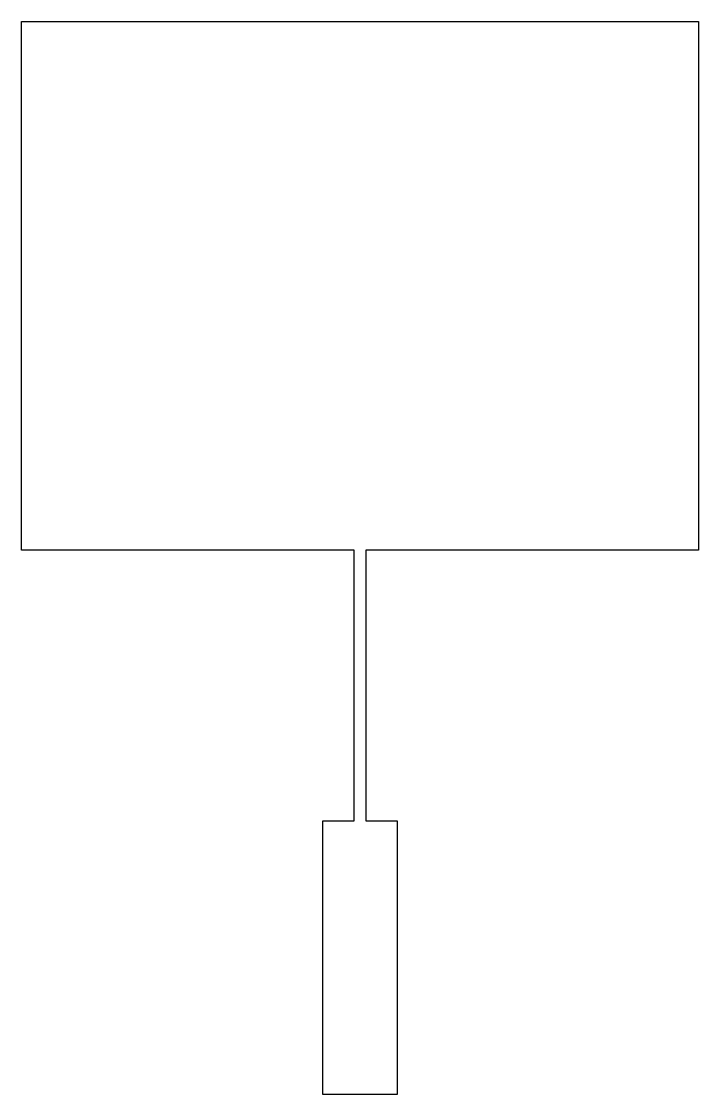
# Model space of a CAD drawing. Header units: millimetres. Extents: x 0 to 4.17, y -3.36 to 3.26.
import ezdxf

# ---------------------------------------------------------------- set-up
doc = ezdxf.new("R2010")
doc.units = ezdxf.units.MM
doc.layers.get('0').update_dxf_attribs({"lineweight": 70})

msp = doc.modelspace()

# ---------------------------------------------------------------- linework, layer by layer
at = {"color": 7, "lineweight": -3}
for p, q in [((0, 0), (0, 3.259)), ((0, 3.259), (4.173, 3.259)), ((4.173, 3.259), (4.173, 0)), ((2.0515, 0), (0, 0)), ((2.0515, -1.67), (2.0515, 0)), ((4.173, 0), (2.1215, 0)), ((2.1215, 0), (2.1215, -1.67)), ((1.8565, -3.3572), (1.8565, -1.67)), ((1.8565, -1.67), (2.0515, -1.67)), ((2.1215, -1.67), (2.3165, -1.67)), ((2.3165, -1.67), (2.3165, -3.3572)), ((2.3165, -3.3572), (1.8565, -3.3572))]:
    msp.add_line(p, q, dxfattribs=at)

doc.saveas('drawing.dxf')
